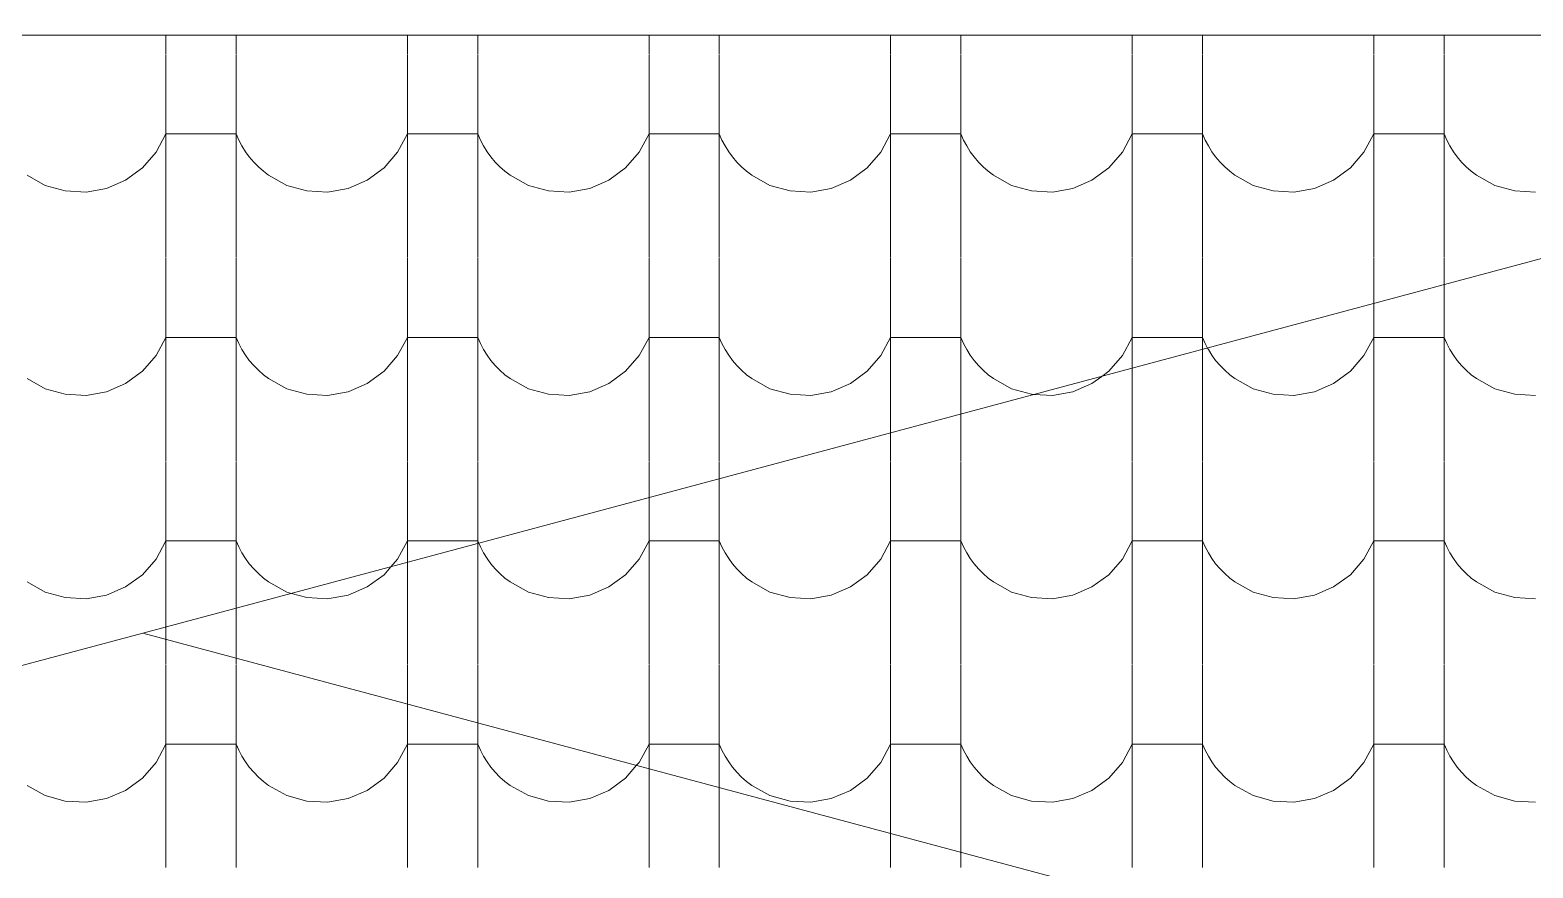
# Model space of a CAD drawing. Header units: millimetres. Extents: x 3554773 to 3850347, y -1853213 to -1653133.
# Drawn here: x 3604341 to 3608492, y -1691612 to -1689296 of the extents above; entities that cross this region are included whole.
import ezdxf

# ---------------------------------------------------------------- set-up
doc = ezdxf.new("R2010")
doc.units = ezdxf.units.MM
doc.header["$MEASUREMENT"] = 0
doc.set_wipeout_variables(frame=1)
doc.linetypes.add('Wipeout_Contour', pattern=[1000, 0, -1000])
doc.layers.add('Shell - Roof', color=7, linetype='Continuous')
doc.layers.add('Shell - Roof_Pen_No__72', color=7, linetype='Continuous', lineweight=20, true_color=0xbf8080)
doc.layers.add('Shell - Roof_Pen_No__92', color=7, linetype='Continuous', lineweight=13, true_color=0xbf8080)

# ---------------------------------------------------------------- blocks, each defined once
blk = doc.blocks.new('*X17', base_point=(2062354.7, -947561.6))
at = {"layer": 'Shell - Roof_Pen_No__72', "linetype": 'Continuous'}
for p, q in [((3679165.7, -1724558.6), (3679165.7, -1724571.6)), ((3679213.7, -1724558.6), (3679213.7, -1724571.6)), ((3679330.7, -1724558.6), (3679330.7, -1724571.6)), ((3679378.7, -1724558.6), (3679378.7, -1724571.6)), ((3679495.7, -1724558.6), (3679495.7, -1724571.6)), ((3679543.7, -1724558.6), (3679543.7, -1724571.6)), ((3679660.7, -1724558.6), (3679660.7, -1724571.6)), ((3679708.7, -1724558.6), (3679708.7, -1724571.6)), ((3679825.7, -1724558.6), (3679825.7, -1724571.6)), ((3679873.7, -1724558.6), (3679873.7, -1724571.6)), ((3679990.7, -1724558.6), (3679990.7, -1724571.6)), ((3680038.7, -1724558.6), (3680038.7, -1724571.6)), ((3679165.7, -1724572.1), (3679165.7, -1724710.6)), ((3679213.7, -1724572.1), (3679213.7, -1724710.6)), ((3679330.7, -1724572.1), (3679330.7, -1724710.6)), ((3679378.7, -1724572.1), (3679378.7, -1724710.6)), ((3679495.7, -1724572.1), (3679495.7, -1724710.6)), ((3679543.7, -1724572.1), (3679543.7, -1724710.6)), ((3679660.7, -1724572.1), (3679660.7, -1724710.6)), ((3679708.7, -1724572.1), (3679708.7, -1724710.6)), ((3679825.7, -1724572.1), (3679825.7, -1724710.6)), ((3679873.7, -1724572.1), (3679873.7, -1724710.6)), ((3679990.7, -1724572.1), (3679990.7, -1724710.6)), ((3680038.7, -1724572.1), (3680038.7, -1724710.6)), ((3679159, -1724638.7), (3679165.7, -1724626.2)), ((3679189.7, -1724626.2), (3679165.7, -1724626.2)), ((3679213.7, -1724626.2), (3679189.7, -1724626.2)), ((3679213.7, -1724626.2), (3679215.5, -1724630.4)), ((3679324, -1724638.7), (3679330.7, -1724626.2)), ((3679354.7, -1724626.2), (3679330.7, -1724626.2)), ((3679378.7, -1724626.2), (3679354.7, -1724626.2)), ((3679378.7, -1724626.2), (3679380.5, -1724630.4)), ((3679489, -1724638.7), (3679495.7, -1724626.2)), ((3679519.7, -1724626.2), (3679495.7, -1724626.2)), ((3679543.7, -1724626.2), (3679519.7, -1724626.2)), ((3679543.7, -1724626.2), (3679545.5, -1724630.4)), ((3679654, -1724638.7), (3679660.7, -1724626.2)), ((3679684.7, -1724626.2), (3679660.7, -1724626.2)), ((3679708.7, -1724626.2), (3679684.7, -1724626.2)), ((3679708.7, -1724626.2), (3679710.5, -1724630.4)), ((3679819, -1724638.7), (3679825.7, -1724626.2)), ((3679849.7, -1724626.2), (3679825.7, -1724626.2)), ((3679873.7, -1724626.2), (3679849.7, -1724626.2)), ((3679873.7, -1724626.2), (3679875.5, -1724630.4)), ((3679984, -1724638.7), (3679990.7, -1724626.2)), ((3680014.7, -1724626.2), (3679990.7, -1724626.2)), ((3680038.7, -1724626.2), (3680014.7, -1724626.2)), ((3680038.7, -1724626.2), (3680040.5, -1724630.4)), ((3679149.7, -1724649.4), (3679159, -1724638.7)), ((3679215.5, -1724630.4), (3679217.7, -1724634.4)), ((3679217.7, -1724634.4), (3679220.1, -1724638.3)), ((3679220.1, -1724638.3), (3679222.7, -1724641.9)), ((3679314.7, -1724649.4), (3679324, -1724638.7)), ((3679380.5, -1724630.4), (3679382.7, -1724634.4)), ((3679382.7, -1724634.4), (3679385.1, -1724638.3)), ((3679385.1, -1724638.3), (3679387.7, -1724641.9)), ((3679479.7, -1724649.4), (3679489, -1724638.7)), ((3679545.5, -1724630.4), (3679547.7, -1724634.4)), ((3679547.7, -1724634.4), (3679550.1, -1724638.3)), ((3679550.1, -1724638.3), (3679552.7, -1724641.9)), ((3679644.7, -1724649.4), (3679654, -1724638.7)), ((3679710.5, -1724630.4), (3679712.7, -1724634.4)), ((3679712.7, -1724634.4), (3679715.1, -1724638.3)), ((3679715.1, -1724638.3), (3679717.7, -1724641.9)), ((3679809.7, -1724649.4), (3679819, -1724638.7)), ((3679875.5, -1724630.4), (3679877.7, -1724634.4)), ((3679877.7, -1724634.4), (3679880.1, -1724638.3)), ((3679880.1, -1724638.3), (3679882.7, -1724641.9)), ((3679974.7, -1724649.4), (3679984, -1724638.7)), ((3680040.5, -1724630.4), (3680042.7, -1724634.4)), ((3680042.7, -1724634.4), (3680045.1, -1724638.3)), ((3680045.1, -1724638.3), (3680047.7, -1724641.9)), ((3679222.7, -1724641.9), (3679225.7, -1724645.4)), ((3679225.7, -1724645.4), (3679228.9, -1724648.7)), ((3679228.9, -1724648.7), (3679232.3, -1724651.7)), ((3679387.7, -1724641.9), (3679390.7, -1724645.4)), ((3679390.7, -1724645.4), (3679393.9, -1724648.7)), ((3679393.9, -1724648.7), (3679397.3, -1724651.7)), ((3679552.7, -1724641.9), (3679555.7, -1724645.4)), ((3679555.7, -1724645.4), (3679558.9, -1724648.7)), ((3679558.9, -1724648.7), (3679562.3, -1724651.7)), ((3679717.7, -1724641.9), (3679720.7, -1724645.4)), ((3679720.7, -1724645.4), (3679723.9, -1724648.7)), ((3679723.9, -1724648.7), (3679727.3, -1724651.7)), ((3679882.7, -1724641.9), (3679885.7, -1724645.4)), ((3679885.7, -1724645.4), (3679888.9, -1724648.7)), ((3679888.9, -1724648.7), (3679892.3, -1724651.7)), ((3680047.7, -1724641.9), (3680050.7, -1724645.4)), ((3680050.7, -1724645.4), (3680053.9, -1724648.7)), ((3680053.9, -1724648.7), (3680057.3, -1724651.7)), ((3679070.9, -1724654.4), (3679083.3, -1724661.3)), ((3679125.2, -1724663.4), (3679138.2, -1724657.8)), ((3679138.2, -1724657.8), (3679149.7, -1724649.4)), ((3679232.3, -1724651.7), (3679235.9, -1724654.4)), ((3679235.9, -1724654.4), (3679248.3, -1724661.3)), ((3679290.2, -1724663.4), (3679303.2, -1724657.8)), ((3679303.2, -1724657.8), (3679314.7, -1724649.4)), ((3679397.3, -1724651.7), (3679400.9, -1724654.4)), ((3679400.9, -1724654.4), (3679413.3, -1724661.3)), ((3679455.2, -1724663.4), (3679468.2, -1724657.8)), ((3679468.2, -1724657.8), (3679479.7, -1724649.4)), ((3679562.3, -1724651.7), (3679565.9, -1724654.4)), ((3679565.9, -1724654.4), (3679578.3, -1724661.3)), ((3679620.2, -1724663.4), (3679633.2, -1724657.8)), ((3679633.2, -1724657.8), (3679644.7, -1724649.4)), ((3679727.3, -1724651.7), (3679730.9, -1724654.4)), ((3679730.9, -1724654.4), (3679743.3, -1724661.3)), ((3679785.2, -1724663.4), (3679798.2, -1724657.8)), ((3679798.2, -1724657.8), (3679809.7, -1724649.4)), ((3679892.3, -1724651.7), (3679895.9, -1724654.4)), ((3679895.9, -1724654.4), (3679908.3, -1724661.3)), ((3679950.2, -1724663.4), (3679963.2, -1724657.8)), ((3679963.2, -1724657.8), (3679974.7, -1724649.4)), ((3680057.3, -1724651.7), (3680060.9, -1724654.4)), ((3680060.9, -1724654.4), (3680073.3, -1724661.3)), ((3679083.3, -1724661.3), (3679097, -1724665.1)), ((3679097, -1724665.1), (3679111.2, -1724665.9)), ((3679111.2, -1724665.9), (3679125.2, -1724663.4)), ((3679248.3, -1724661.3), (3679262, -1724665.1)), ((3679262, -1724665.1), (3679276.2, -1724665.9)), ((3679276.2, -1724665.9), (3679290.2, -1724663.4)), ((3679413.3, -1724661.3), (3679427, -1724665.1)), ((3679427, -1724665.1), (3679441.2, -1724665.9)), ((3679441.2, -1724665.9), (3679455.2, -1724663.4)), ((3679578.3, -1724661.3), (3679592, -1724665.1)), ((3679592, -1724665.1), (3679606.2, -1724665.9)), ((3679606.2, -1724665.9), (3679620.2, -1724663.4)), ((3679743.3, -1724661.3), (3679757, -1724665.1)), ((3679757, -1724665.1), (3679771.2, -1724665.9)), ((3679771.2, -1724665.9), (3679785.2, -1724663.4)), ((3679908.3, -1724661.3), (3679922, -1724665.1)), ((3679922, -1724665.1), (3679936.2, -1724665.9)), ((3679936.2, -1724665.9), (3679950.2, -1724663.4)), ((3680073.3, -1724661.3), (3680087, -1724665.1)), ((3680087, -1724665.1), (3680101.2, -1724665.9)), ((3679165.7, -1724711.1), (3679165.7, -1724849.6)), ((3679213.7, -1724711.1), (3679213.7, -1724849.6)), ((3679330.7, -1724711.1), (3679330.7, -1724849.6)), ((3679378.7, -1724711.1), (3679378.7, -1724849.6)), ((3679495.7, -1724711.1), (3679495.7, -1724849.6)), ((3679543.7, -1724711.1), (3679543.7, -1724849.6)), ((3679660.7, -1724711.1), (3679660.7, -1724830.5)), ((3679708.7, -1724711.1), (3679708.7, -1724817.7)), ((3679825.7, -1724711.1), (3679825.7, -1724786.3)), ((3679873.7, -1724711.1), (3679873.7, -1724773.5)), ((3679990.7, -1724711.1), (3679990.7, -1724742.1)), ((3680038.7, -1724711.1), (3680038.7, -1724729.2)), ((3679159, -1724777.7), (3679165.7, -1724765.2)), ((3679189.7, -1724765.2), (3679165.7, -1724765.2)), ((3679213.7, -1724765.2), (3679189.7, -1724765.2)), ((3679213.7, -1724765.2), (3679215.5, -1724769.4)), ((3679215.5, -1724769.4), (3679217.7, -1724773.4)), ((3679324, -1724777.7), (3679330.7, -1724765.2)), ((3679354.7, -1724765.2), (3679330.7, -1724765.2)), ((3679378.7, -1724765.2), (3679354.7, -1724765.2)), ((3679378.7, -1724765.2), (3679380.5, -1724769.4)), ((3679380.5, -1724769.4), (3679382.7, -1724773.4)), ((3679489, -1724777.7), (3679495.7, -1724765.2)), ((3679519.7, -1724765.2), (3679495.7, -1724765.2)), ((3679543.7, -1724765.2), (3679519.7, -1724765.2)), ((3679543.7, -1724765.2), (3679545.5, -1724769.4)), ((3679545.5, -1724769.4), (3679547.7, -1724773.4)), ((3679654, -1724777.7), (3679660.7, -1724765.2)), ((3679684.7, -1724765.2), (3679660.7, -1724765.2)), ((3679708.7, -1724765.2), (3679684.7, -1724765.2)), ((3679708.7, -1724765.2), (3679710.5, -1724769.4)), ((3679710.5, -1724769.4), (3679712.7, -1724773.4)), ((3679819, -1724777.7), (3679825.7, -1724765.2)), ((3679849.7, -1724765.2), (3679825.7, -1724765.2)), ((3679873.7, -1724765.2), (3679849.7, -1724765.2)), ((3679873.7, -1724765.2), (3679875.5, -1724769.4)), ((3679875.5, -1724769.4), (3679877.2, -1724772.5)), ((3679149.7, -1724788.4), (3679159, -1724777.7)), ((3679217.7, -1724773.4), (3679220.1, -1724777.3)), ((3679220.1, -1724777.3), (3679222.7, -1724780.9)), ((3679222.7, -1724780.9), (3679225.7, -1724784.4)), ((3679314.7, -1724788.4), (3679324, -1724777.7)), ((3679382.7, -1724773.4), (3679385.1, -1724777.3)), ((3679385.1, -1724777.3), (3679387.7, -1724780.9)), ((3679387.7, -1724780.9), (3679390.7, -1724784.4)), ((3679479.7, -1724788.4), (3679489, -1724777.7)), ((3679547.7, -1724773.4), (3679550.1, -1724777.3)), ((3679550.1, -1724777.3), (3679552.7, -1724780.9)), ((3679552.7, -1724780.9), (3679555.7, -1724784.4)), ((3679644.7, -1724788.4), (3679654, -1724777.7)), ((3679712.7, -1724773.4), (3679715.1, -1724777.3)), ((3679715.1, -1724777.3), (3679717.7, -1724780.9)), ((3679717.7, -1724780.9), (3679720.7, -1724784.4)), ((3679809.7, -1724788.4), (3679819, -1724777.7)), ((3679138.2, -1724796.8), (3679149.7, -1724788.4)), ((3679225.7, -1724784.4), (3679228.9, -1724787.7)), ((3679228.9, -1724787.7), (3679232.3, -1724790.7)), ((3679232.3, -1724790.7), (3679235.9, -1724793.4)), ((3679303.2, -1724796.8), (3679314.7, -1724788.4)), ((3679390.7, -1724784.4), (3679393.9, -1724787.7)), ((3679393.9, -1724787.7), (3679397.3, -1724790.7)), ((3679397.3, -1724790.7), (3679400.9, -1724793.4)), ((3679468.2, -1724796.8), (3679479.7, -1724788.4)), ((3679555.7, -1724784.4), (3679558.9, -1724787.7)), ((3679558.9, -1724787.7), (3679562.3, -1724790.7)), ((3679562.3, -1724790.7), (3679565.9, -1724793.4)), ((3679633.2, -1724796.8), (3679644.7, -1724788.4)), ((3679720.7, -1724784.4), (3679723.9, -1724787.7)), ((3679723.9, -1724787.7), (3679727.3, -1724790.7)), ((3679727.3, -1724790.7), (3679730.9, -1724793.4)), ((3679805, -1724791.9), (3679809.7, -1724788.4)), ((3679070.9, -1724793.4), (3679083.3, -1724800.3)), ((3679083.3, -1724800.3), (3679097, -1724804.1)), ((3679111.2, -1724804.9), (3679125.2, -1724802.4)), ((3679125.2, -1724802.4), (3679138.2, -1724796.8)), ((3679235.9, -1724793.4), (3679248.3, -1724800.3)), ((3679248.3, -1724800.3), (3679262, -1724804.1)), ((3679276.2, -1724804.9), (3679290.2, -1724802.4)), ((3679290.2, -1724802.4), (3679303.2, -1724796.8)), ((3679400.9, -1724793.4), (3679413.3, -1724800.3)), ((3679413.3, -1724800.3), (3679427, -1724804.1)), ((3679441.2, -1724804.9), (3679455.2, -1724802.4)), ((3679455.2, -1724802.4), (3679468.2, -1724796.8)), ((3679565.9, -1724793.4), (3679578.3, -1724800.3)), ((3679578.3, -1724800.3), (3679592, -1724804.1)), ((3679606.2, -1724804.9), (3679620.2, -1724802.4)), ((3679620.2, -1724802.4), (3679633.2, -1724796.8)), ((3679730.9, -1724793.4), (3679743.3, -1724800.3)), ((3679743.3, -1724800.3), (3679757, -1724804.1)), ((3679097, -1724804.1), (3679111.2, -1724804.9)), ((3679262, -1724804.1), (3679276.2, -1724804.9)), ((3679427, -1724804.1), (3679441.2, -1724804.9)), ((3679592, -1724804.1), (3679606.2, -1724804.9)), ((3679757, -1724804.1), (3679758.8, -1724804.2)), ((3679165.7, -1724850.1), (3679165.7, -1724963.2)), ((3679213.7, -1724850.1), (3679213.7, -1724950.3)), ((3679330.7, -1724850.1), (3679330.7, -1724919)), ((3679378.7, -1724850.1), (3679378.7, -1724906.1)), ((3679495.7, -1724850.1), (3679495.7, -1724874.7)), ((3679543.7, -1724850.1), (3679543.7, -1724861.9)), ((3679159, -1724916.7), (3679165.7, -1724904.2)), ((3679189.7, -1724904.2), (3679165.7, -1724904.2)), ((3679213.7, -1724904.2), (3679189.7, -1724904.2)), ((3679213.7, -1724904.2), (3679215.5, -1724908.4)), ((3679324, -1724916.7), (3679330.7, -1724904.2)), ((3679354.7, -1724904.2), (3679330.7, -1724904.2)), ((3679378.7, -1724904.2), (3679354.7, -1724904.2)), ((3679378.7, -1724904.2), (3679379.5, -1724905.9)), ((3679215.5, -1724908.4), (3679217.7, -1724912.4)), ((3679217.7, -1724912.4), (3679220.1, -1724916.3)), ((3679149.7, -1724927.4), (3679159, -1724916.7)), ((3679220.1, -1724916.3), (3679222.7, -1724919.9)), ((3679222.7, -1724919.9), (3679225.7, -1724923.4)), ((3679225.7, -1724923.4), (3679228.9, -1724926.7)), ((3679319.4, -1724922), (3679324, -1724916.7)), ((3679070.9, -1724932.4), (3679083.3, -1724939.3)), ((3679125.2, -1724941.4), (3679138.2, -1724935.8)), ((3679138.2, -1724935.8), (3679149.7, -1724927.4)), ((3679228.9, -1724926.7), (3679232.3, -1724929.7)), ((3679232.3, -1724929.7), (3679235.9, -1724932.4)), ((3679235.9, -1724932.4), (3679248.3, -1724939.3)), ((3679083.3, -1724939.3), (3679097, -1724943.1)), ((3679097, -1724943.1), (3679111.2, -1724943.9)), ((3679111.2, -1724943.9), (3679125.2, -1724941.4)), ((3679248.3, -1724939.3), (3679251.5, -1724940.2))]:
    blk.add_line(p, q, dxfattribs=at)
blk = doc.blocks.new('Fill_9', base_point=(2062354.7, -947561.6))
at = {"color": 254, "linetype": 'Wipeout_Contour', "lineweight": 0, "ltscale": 16243110.99359402}
blk.add_wipeout([(3675542.1, -1724558.6), (3671600.1, -1725614.9), (3676733.4, -1725614.9), (3680675.4, -1724558.6)], dxfattribs=at).dxf.layer = 'Shell - Roof'
at = {"layer": 'Shell - Roof_Pen_No__72', "linetype": 'Continuous'}
blk.add_blockref('*X17', (2062354.7, -947561.6), dxfattribs=at)
blk = doc.blocks.new('*X19', base_point=(2062354.7, -947561.6))
at = {"layer": 'Shell - Roof_Pen_No__72', "linetype": 'Continuous'}
for p, q in [((3679165.7, -1724971.6), (3679165.7, -1724988.6)), ((3679213.7, -1724984.4), (3679213.7, -1724988.6)), ((3679165.7, -1724989.1), (3679165.7, -1725127.6)), ((3679213.7, -1724989.1), (3679213.7, -1725127.6)), ((3679330.7, -1725015.8), (3679330.7, -1725127.6)), ((3679378.7, -1725028.7), (3679378.7, -1725127.6)), ((3679159, -1725055.7), (3679165.7, -1725043.2)), ((3679189.7, -1725043.2), (3679165.7, -1725043.2)), ((3679213.7, -1725043.2), (3679189.7, -1725043.2)), ((3679213.7, -1725043.2), (3679215.5, -1725047.4)), ((3679215.5, -1725047.4), (3679217.7, -1725051.4)), ((3679324, -1725055.7), (3679330.7, -1725043.2)), ((3679354.7, -1725043.2), (3679330.7, -1725043.2)), ((3679378.7, -1725043.2), (3679354.7, -1725043.2)), ((3679378.7, -1725043.2), (3679380.5, -1725047.4)), ((3679380.5, -1725047.4), (3679382.7, -1725051.4)), ((3679149.7, -1725066.4), (3679159, -1725055.7)), ((3679217.7, -1725051.4), (3679220.1, -1725055.3)), ((3679220.1, -1725055.3), (3679222.7, -1725058.9)), ((3679222.7, -1725058.9), (3679225.7, -1725062.4)), ((3679314.7, -1725066.4), (3679324, -1725055.7)), ((3679382.7, -1725051.4), (3679385.1, -1725055.3)), ((3679385.1, -1725055.3), (3679387.7, -1725058.9)), ((3679387.7, -1725058.9), (3679390.7, -1725062.4)), ((3679479.7, -1725066.4), (3679487.2, -1725057.7)), ((3679138.2, -1725074.8), (3679149.7, -1725066.4)), ((3679225.7, -1725062.4), (3679228.9, -1725065.7)), ((3679228.9, -1725065.7), (3679232.3, -1725068.7)), ((3679232.3, -1725068.7), (3679235.9, -1725071.4)), ((3679303.2, -1725074.8), (3679314.7, -1725066.4)), ((3679390.7, -1725062.4), (3679393.9, -1725065.7)), ((3679393.9, -1725065.7), (3679397.3, -1725068.7)), ((3679397.3, -1725068.7), (3679400.9, -1725071.4)), ((3679468.2, -1725074.8), (3679479.7, -1725066.4)), ((3679495.7, -1725060), (3679495.7, -1725127.6)), ((3679070.9, -1725071.4), (3679083.3, -1725078.3)), ((3679083.3, -1725078.3), (3679097, -1725082.1)), ((3679125.2, -1725080.4), (3679138.2, -1725074.8)), ((3679235.9, -1725071.4), (3679248.3, -1725078.3)), ((3679248.3, -1725078.3), (3679262, -1725082.1)), ((3679290.2, -1725080.4), (3679303.2, -1725074.8)), ((3679400.9, -1725071.4), (3679413.3, -1725078.3)), ((3679413.3, -1725078.3), (3679427, -1725082.1)), ((3679455.2, -1725080.4), (3679468.2, -1725074.8)), ((3679543.7, -1725072.9), (3679543.7, -1725127.6)), ((3679097, -1725082.1), (3679111.2, -1725082.9)), ((3679111.2, -1725082.9), (3679125.2, -1725080.4)), ((3679262, -1725082.1), (3679276.2, -1725082.9)), ((3679276.2, -1725082.9), (3679290.2, -1725080.4)), ((3679427, -1725082.1), (3679441.2, -1725082.9)), ((3679441.2, -1725082.9), (3679455.2, -1725080.4)), ((3679660.7, -1725104.2), (3679660.7, -1725127.6)), ((3679708.7, -1725117.1), (3679708.7, -1725127.6))]:
    blk.add_line(p, q, dxfattribs=at)
blk = doc.blocks.new('Fill_10', base_point=(2062354.7, -947561.6))
at = {"color": 254, "linetype": 'Wipeout_Contour', "lineweight": 0, "ltscale": 12190911.82455207}
blk.add_wipeout([(3679150, -1724967.4), (3676733.4, -1725614.9), (3681566.6, -1725614.9)], dxfattribs=at).dxf.layer = 'Shell - Roof'
at = {"layer": 'Shell - Roof_Pen_No__72', "linetype": 'Continuous'}
blk.add_blockref('*X19', (2062354.7, -947561.6), dxfattribs=at)
blk = doc.blocks.new('*X21', base_point=(2062354.7, -947561.6))
at = {"layer": 'Shell - Roof_Pen_No__72', "linetype": 'Continuous'}
for p, q in [((3680038.7, -1724729.2), (3680038.7, -1724849.6)), ((3679990.7, -1724742.1), (3679990.7, -1724849.6)), ((3679984, -1724777.7), (3679990.7, -1724765.2)), ((3680014.7, -1724765.2), (3679990.7, -1724765.2)), ((3680038.7, -1724765.2), (3680014.7, -1724765.2)), ((3680038.7, -1724765.2), (3680040.5, -1724769.4)), ((3680040.5, -1724769.4), (3680042.7, -1724773.4)), ((3679873.7, -1724773.5), (3679873.7, -1724849.6)), ((3679877.2, -1724772.5), (3679877.7, -1724773.4)), ((3679877.7, -1724773.4), (3679880.1, -1724777.3)), ((3679880.1, -1724777.3), (3679882.7, -1724780.9)), ((3679882.7, -1724780.9), (3679885.7, -1724784.4)), ((3679974.7, -1724788.4), (3679984, -1724777.7)), ((3680042.7, -1724773.4), (3680045.1, -1724777.3)), ((3680045.1, -1724777.3), (3680047.7, -1724780.9)), ((3680047.7, -1724780.9), (3680050.7, -1724784.4)), ((3679798.2, -1724796.8), (3679805, -1724791.9)), ((3679825.7, -1724786.3), (3679825.7, -1724849.6)), ((3679885.7, -1724784.4), (3679888.9, -1724787.7)), ((3679888.9, -1724787.7), (3679892.3, -1724790.7)), ((3679892.3, -1724790.7), (3679895.9, -1724793.4)), ((3679963.2, -1724796.8), (3679974.7, -1724788.4)), ((3680050.7, -1724784.4), (3680053.9, -1724787.7)), ((3680053.9, -1724787.7), (3680057.3, -1724790.7)), ((3680057.3, -1724790.7), (3680060.9, -1724793.4)), ((3679771.2, -1724804.9), (3679785.2, -1724802.4)), ((3679785.2, -1724802.4), (3679798.2, -1724796.8)), ((3679895.9, -1724793.4), (3679908.3, -1724800.3)), ((3679908.3, -1724800.3), (3679922, -1724804.1)), ((3679936.2, -1724804.9), (3679950.2, -1724802.4)), ((3679950.2, -1724802.4), (3679963.2, -1724796.8)), ((3680060.9, -1724793.4), (3680073.3, -1724800.3)), ((3680073.3, -1724800.3), (3680087, -1724804.1)), ((3679758.8, -1724804.2), (3679771.2, -1724804.9)), ((3679922, -1724804.1), (3679936.2, -1724804.9)), ((3680087, -1724804.1), (3680101.2, -1724804.9)), ((3679708.7, -1724817.7), (3679708.7, -1724849.6)), ((3679660.7, -1724830.5), (3679660.7, -1724849.6)), ((3679660.7, -1724850.1), (3679660.7, -1724988.6)), ((3679708.7, -1724850.1), (3679708.7, -1724988.6)), ((3679825.7, -1724850.1), (3679825.7, -1724988.6)), ((3679873.7, -1724850.1), (3679873.7, -1724988.6)), ((3679990.7, -1724850.1), (3679990.7, -1724988.6)), ((3680038.7, -1724850.1), (3680038.7, -1724988.6)), ((3679543.7, -1724861.9), (3679543.7, -1724988.6)), ((3679495.7, -1724874.7), (3679495.7, -1724988.6)), ((3679489, -1724916.7), (3679495.7, -1724904.2)), ((3679519.7, -1724904.2), (3679495.7, -1724904.2)), ((3679543.7, -1724904.2), (3679519.7, -1724904.2)), ((3679543.7, -1724904.2), (3679545.5, -1724908.4)), ((3679654, -1724916.7), (3679660.7, -1724904.2)), ((3679684.7, -1724904.2), (3679660.7, -1724904.2)), ((3679708.7, -1724904.2), (3679684.7, -1724904.2)), ((3679708.7, -1724904.2), (3679710.5, -1724908.4)), ((3679819, -1724916.7), (3679825.7, -1724904.2)), ((3679849.7, -1724904.2), (3679825.7, -1724904.2)), ((3679873.7, -1724904.2), (3679849.7, -1724904.2)), ((3679873.7, -1724904.2), (3679875.5, -1724908.4)), ((3679984, -1724916.7), (3679990.7, -1724904.2)), ((3680014.7, -1724904.2), (3679990.7, -1724904.2)), ((3680038.7, -1724904.2), (3680014.7, -1724904.2)), ((3680038.7, -1724904.2), (3680040.5, -1724908.4)), ((3679378.7, -1724906.1), (3679378.7, -1724988.6)), ((3679379.5, -1724905.9), (3679380.5, -1724908.4)), ((3679380.5, -1724908.4), (3679382.7, -1724912.4)), ((3679382.7, -1724912.4), (3679385.1, -1724916.3)), ((3679545.5, -1724908.4), (3679547.7, -1724912.4)), ((3679547.7, -1724912.4), (3679550.1, -1724916.3)), ((3679710.5, -1724908.4), (3679712.7, -1724912.4)), ((3679712.7, -1724912.4), (3679715.1, -1724916.3)), ((3679875.5, -1724908.4), (3679877.7, -1724912.4)), ((3679877.7, -1724912.4), (3679880.1, -1724916.3)), ((3680040.5, -1724908.4), (3680042.7, -1724912.4)), ((3680042.7, -1724912.4), (3680045.1, -1724916.3)), ((3679314.7, -1724927.4), (3679319.4, -1724922)), ((3679330.7, -1724919), (3679330.7, -1724988.6)), ((3679385.1, -1724916.3), (3679387.7, -1724919.9)), ((3679387.7, -1724919.9), (3679390.7, -1724923.4)), ((3679390.7, -1724923.4), (3679393.9, -1724926.7)), ((3679479.7, -1724927.4), (3679489, -1724916.7)), ((3679550.1, -1724916.3), (3679552.7, -1724919.9)), ((3679552.7, -1724919.9), (3679555.7, -1724923.4)), ((3679555.7, -1724923.4), (3679558.9, -1724926.7)), ((3679644.7, -1724927.4), (3679654, -1724916.7)), ((3679715.1, -1724916.3), (3679717.7, -1724919.9)), ((3679717.7, -1724919.9), (3679720.7, -1724923.4)), ((3679720.7, -1724923.4), (3679723.9, -1724926.7)), ((3679809.7, -1724927.4), (3679819, -1724916.7)), ((3679880.1, -1724916.3), (3679882.7, -1724919.9)), ((3679882.7, -1724919.9), (3679885.7, -1724923.4)), ((3679885.7, -1724923.4), (3679888.9, -1724926.7)), ((3679974.7, -1724927.4), (3679984, -1724916.7)), ((3680045.1, -1724916.3), (3680047.7, -1724919.9)), ((3680047.7, -1724919.9), (3680050.7, -1724923.4)), ((3680050.7, -1724923.4), (3680053.9, -1724926.7)), ((3679290.2, -1724941.4), (3679303.2, -1724935.8)), ((3679303.2, -1724935.8), (3679314.7, -1724927.4)), ((3679393.9, -1724926.7), (3679397.3, -1724929.7)), ((3679397.3, -1724929.7), (3679400.9, -1724932.4)), ((3679400.9, -1724932.4), (3679413.3, -1724939.3)), ((3679455.2, -1724941.4), (3679468.2, -1724935.8)), ((3679468.2, -1724935.8), (3679479.7, -1724927.4)), ((3679558.9, -1724926.7), (3679562.3, -1724929.7)), ((3679562.3, -1724929.7), (3679565.9, -1724932.4)), ((3679565.9, -1724932.4), (3679578.3, -1724939.3)), ((3679620.2, -1724941.4), (3679633.2, -1724935.8)), ((3679633.2, -1724935.8), (3679644.7, -1724927.4)), ((3679723.9, -1724926.7), (3679727.3, -1724929.7)), ((3679727.3, -1724929.7), (3679730.9, -1724932.4)), ((3679730.9, -1724932.4), (3679743.3, -1724939.3)), ((3679785.2, -1724941.4), (3679798.2, -1724935.8)), ((3679798.2, -1724935.8), (3679809.7, -1724927.4)), ((3679888.9, -1724926.7), (3679892.3, -1724929.7)), ((3679892.3, -1724929.7), (3679895.9, -1724932.4)), ((3679895.9, -1724932.4), (3679908.3, -1724939.3)), ((3679950.2, -1724941.4), (3679963.2, -1724935.8)), ((3679963.2, -1724935.8), (3679974.7, -1724927.4)), ((3680053.9, -1724926.7), (3680057.3, -1724929.7)), ((3680057.3, -1724929.7), (3680060.9, -1724932.4)), ((3680060.9, -1724932.4), (3680073.3, -1724939.3)), ((3679251.5, -1724940.2), (3679262, -1724943.1)), ((3679262, -1724943.1), (3679276.2, -1724943.9)), ((3679276.2, -1724943.9), (3679290.2, -1724941.4)), ((3679413.3, -1724939.3), (3679427, -1724943.1)), ((3679427, -1724943.1), (3679441.2, -1724943.9)), ((3679441.2, -1724943.9), (3679455.2, -1724941.4)), ((3679578.3, -1724939.3), (3679592, -1724943.1)), ((3679592, -1724943.1), (3679606.2, -1724943.9)), ((3679606.2, -1724943.9), (3679620.2, -1724941.4)), ((3679743.3, -1724939.3), (3679757, -1724943.1)), ((3679757, -1724943.1), (3679771.2, -1724943.9)), ((3679771.2, -1724943.9), (3679785.2, -1724941.4)), ((3679908.3, -1724939.3), (3679922, -1724943.1)), ((3679922, -1724943.1), (3679936.2, -1724943.9)), ((3679936.2, -1724943.9), (3679950.2, -1724941.4)), ((3680073.3, -1724939.3), (3680087, -1724943.1)), ((3680087, -1724943.1), (3680101.2, -1724943.9)), ((3679213.7, -1724950.3), (3679213.7, -1724984.4)), ((3679165.7, -1724963.2), (3679165.7, -1724971.6)), ((3679330.7, -1724989.1), (3679330.7, -1725015.8)), ((3679378.7, -1724989.1), (3679378.7, -1725028.7)), ((3679495.7, -1724989.1), (3679495.7, -1725060)), ((3679543.7, -1724989.1), (3679543.7, -1725072.9)), ((3679660.7, -1724989.1), (3679660.7, -1725104.2)), ((3679708.7, -1724989.1), (3679708.7, -1725117.1)), ((3679825.7, -1724989.1), (3679825.7, -1725127.6)), ((3679873.7, -1724989.1), (3679873.7, -1725127.6)), ((3679990.7, -1724989.1), (3679990.7, -1725127.6)), ((3680038.7, -1724989.1), (3680038.7, -1725127.6)), ((3679489, -1725055.7), (3679495.7, -1725043.2)), ((3679519.7, -1725043.2), (3679495.7, -1725043.2)), ((3679543.7, -1725043.2), (3679519.7, -1725043.2)), ((3679543.7, -1725043.2), (3679545.5, -1725047.4)), ((3679545.5, -1725047.4), (3679547.7, -1725051.4)), ((3679654, -1725055.7), (3679660.7, -1725043.2)), ((3679684.7, -1725043.2), (3679660.7, -1725043.2)), ((3679708.7, -1725043.2), (3679684.7, -1725043.2)), ((3679708.7, -1725043.2), (3679710.5, -1725047.4)), ((3679710.5, -1725047.4), (3679712.7, -1725051.4)), ((3679819, -1725055.7), (3679825.7, -1725043.2)), ((3679849.7, -1725043.2), (3679825.7, -1725043.2)), ((3679873.7, -1725043.2), (3679849.7, -1725043.2)), ((3679873.7, -1725043.2), (3679875.5, -1725047.4)), ((3679875.5, -1725047.4), (3679877.7, -1725051.4)), ((3679984, -1725055.7), (3679990.7, -1725043.2)), ((3680014.7, -1725043.2), (3679990.7, -1725043.2)), ((3680038.7, -1725043.2), (3680014.7, -1725043.2)), ((3680038.7, -1725043.2), (3680040.5, -1725047.4)), ((3680040.5, -1725047.4), (3680042.7, -1725051.4)), ((3679487.2, -1725057.7), (3679489, -1725055.7)), ((3679547.7, -1725051.4), (3679550.1, -1725055.3)), ((3679550.1, -1725055.3), (3679552.7, -1725058.9)), ((3679552.7, -1725058.9), (3679555.7, -1725062.4)), ((3679644.7, -1725066.4), (3679654, -1725055.7)), ((3679712.7, -1725051.4), (3679715.1, -1725055.3)), ((3679715.1, -1725055.3), (3679717.7, -1725058.9)), ((3679717.7, -1725058.9), (3679720.7, -1725062.4)), ((3679809.7, -1725066.4), (3679819, -1725055.7)), ((3679877.7, -1725051.4), (3679880.1, -1725055.3)), ((3679880.1, -1725055.3), (3679882.7, -1725058.9)), ((3679882.7, -1725058.9), (3679885.7, -1725062.4)), ((3679974.7, -1725066.4), (3679984, -1725055.7)), ((3680042.7, -1725051.4), (3680045.1, -1725055.3)), ((3680045.1, -1725055.3), (3680047.7, -1725058.9)), ((3680047.7, -1725058.9), (3680050.7, -1725062.4)), ((3679555.7, -1725062.4), (3679558.9, -1725065.7)), ((3679558.9, -1725065.7), (3679562.3, -1725068.7)), ((3679562.3, -1725068.7), (3679565.9, -1725071.4)), ((3679633.2, -1725074.8), (3679644.7, -1725066.4)), ((3679720.7, -1725062.4), (3679723.9, -1725065.7)), ((3679723.9, -1725065.7), (3679727.3, -1725068.7)), ((3679727.3, -1725068.7), (3679730.9, -1725071.4)), ((3679798.2, -1725074.8), (3679809.7, -1725066.4)), ((3679885.7, -1725062.4), (3679888.9, -1725065.7)), ((3679888.9, -1725065.7), (3679892.3, -1725068.7)), ((3679892.3, -1725068.7), (3679895.9, -1725071.4)), ((3679963.2, -1725074.8), (3679974.7, -1725066.4)), ((3680050.7, -1725062.4), (3680053.9, -1725065.7)), ((3680053.9, -1725065.7), (3680057.3, -1725068.7)), ((3680057.3, -1725068.7), (3680060.9, -1725071.4)), ((3679565.9, -1725071.4), (3679578.3, -1725078.3)), ((3679578.3, -1725078.3), (3679592, -1725082.1)), ((3679620.2, -1725080.4), (3679633.2, -1725074.8)), ((3679730.9, -1725071.4), (3679743.3, -1725078.3)), ((3679743.3, -1725078.3), (3679757, -1725082.1)), ((3679785.2, -1725080.4), (3679798.2, -1725074.8)), ((3679895.9, -1725071.4), (3679908.3, -1725078.3)), ((3679908.3, -1725078.3), (3679922, -1725082.1)), ((3679950.2, -1725080.4), (3679963.2, -1725074.8)), ((3680060.9, -1725071.4), (3680073.3, -1725078.3)), ((3680073.3, -1725078.3), (3680087, -1725082.1)), ((3679592, -1725082.1), (3679606.2, -1725082.9)), ((3679606.2, -1725082.9), (3679620.2, -1725080.4)), ((3679757, -1725082.1), (3679771.2, -1725082.9)), ((3679771.2, -1725082.9), (3679785.2, -1725080.4)), ((3679922, -1725082.1), (3679936.2, -1725082.9)), ((3679936.2, -1725082.9), (3679950.2, -1725080.4)), ((3680087, -1725082.1), (3680101.2, -1725082.9))]:
    blk.add_line(p, q, dxfattribs=at)
blk = doc.blocks.new('Fill_11', base_point=(2062354.7, -947561.6))
at = {"color": 254, "linetype": 'Wipeout_Contour', "lineweight": 0, "ltscale": 20331142.60891676}
blk.add_wipeout([(3680688.3, -1724555.2), (3679150, -1724967.4), (3681566.6, -1725614.9), (3686699.9, -1725614.9), (3682745.1, -1724555.2)], dxfattribs=at).dxf.layer = 'Shell - Roof'
at = {"layer": 'Shell - Roof_Pen_No__72', "linetype": 'Continuous'}
blk.add_blockref('*X21', (2062354.7, -947561.6), dxfattribs=at)

msp = doc.modelspace()

# ---------------------------------------------------------------- block references
at = {"layer": 'Shell - Roof_Pen_No__72', "linetype": 'Continuous', "xscale": 4.044305905627746, "yscale": 4.044305905627746, "zscale": 4.044305905627746}
msp.add_blockref('Fill_9', (-2934162, 1453103.7), dxfattribs=at)

# ---------------------------------------------------------------- next in the draw order: block references
msp.add_blockref('Fill_10', (-2934162, 1453103.7), dxfattribs=at)

# ---------------------------------------------------------------- next in the draw order: block references
msp.add_blockref('Fill_11', (-2934162, 1453103.7), dxfattribs=at)

# ---------------------------------------------------------------- next in the draw order: linework, layer by layer
at = {"layer": 'Shell - Roof_Pen_No__92', "linetype": 'Continuous'}
for p, q in [((3610874, -1689295.9), (3604652.8, -1690962.9)), ((3590061.2, -1689309.8), (3610822, -1689309.8)), ((3604652.8, -1690962.9), (3594879.4, -1693581.6)), ((3614426.2, -1693581.6), (3604652.8, -1690962.9))]:
    msp.add_line(p, q, dxfattribs=at)

doc.saveas('drawing.dxf')
